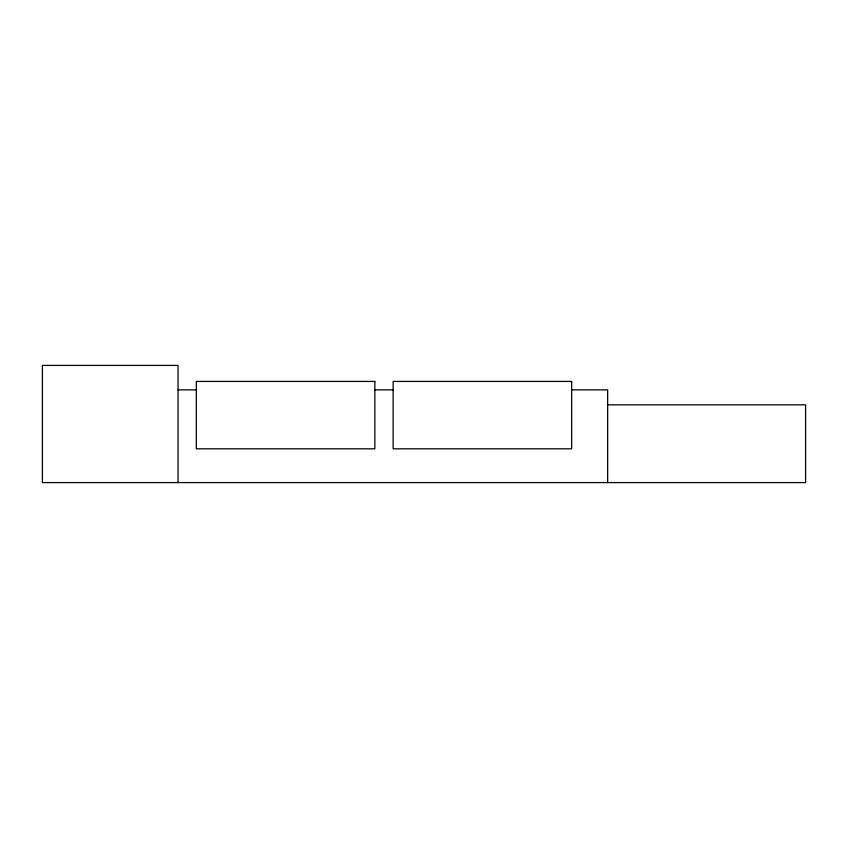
<?xml version="1.0" encoding="UTF-8"?>
<svg xmlns="http://www.w3.org/2000/svg" width="848" height="848" viewBox="0 0 848 848"><rect width="100%" height="100%" fill="white"/><g stroke="black" fill="none" stroke-linecap="round" stroke-linejoin="round"><path stroke-width="1.27" d="M178.048 389.857L196.323 389.857M374.848 389.857L393.133 389.857M571.669 389.857L607.656 389.857L607.656 482.586M607.306 404.825L805.6 404.825L805.6 482.586L42.4 482.586L42.4 365.414L178.048 365.414L178.048 482.586M374.848 381.43L196.323 381.43L196.323 448.815L374.848 448.815L374.848 381.43M571.669 381.43L393.133 381.43L393.133 448.815L571.669 448.815L571.669 381.43"/></g></svg>
